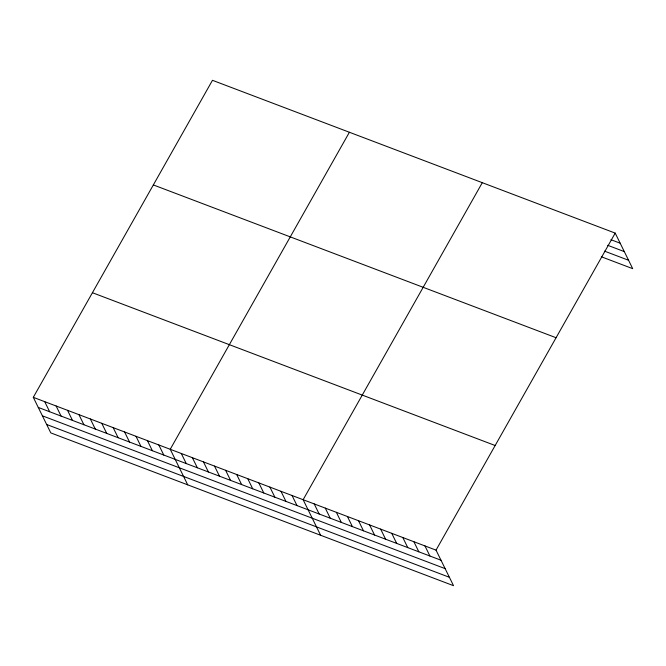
<?xml version="1.0" encoding="UTF-8"?>
<svg xmlns="http://www.w3.org/2000/svg" width="666" height="666" viewBox="0 0 666 666"><rect width="100%" height="100%" fill="white"/><g stroke="black" fill="none" stroke-linecap="round" stroke-linejoin="round"><path stroke-width="1" d="M33.3 397.336L436.03 550.133L453.529 585.689L50.799 432.892L33.3 397.336L212.471 80.311L615.201 233.108L632.7 268.664L601.323 256.76M349.4 132.259L170.23 449.284L187.729 484.848M482.301 182.684L303.13 499.708L320.629 535.264M436.03 550.133L615.201 233.108M610.938 239.702L620.171 243.198M607.692 245.296L624.308 251.606M604.57 251.157L628.562 260.264M153.346 184.932L556.077 337.729M92.424 292.715L495.154 445.512M38.27 407.425L441 560.223M42.399 415.834L445.129 568.631M46.662 424.492L449.392 577.289M424.958 545.929L429.92 556.018M413.886 541.724L418.847 551.823M402.805 537.529L407.775 547.618M391.733 533.324L396.695 543.414M380.652 529.12L385.622 539.219M369.58 524.916L374.55 535.014M358.508 520.72L363.47 530.81M347.427 516.516L352.397 526.606M336.355 512.312L341.325 522.41M325.283 508.116L330.244 518.206M314.202 503.912L319.172 514.002M292.058 495.504L297.019 505.602M280.977 491.308L285.947 501.398M269.905 487.104L274.875 497.194M258.833 482.9L263.794 492.99M247.752 478.696L252.722 488.794M236.68 474.5L241.65 484.59M225.608 470.296L230.569 480.386M214.527 466.092L219.497 476.19M203.455 461.888L208.416 471.986M192.382 457.692L197.344 467.782M181.302 453.488L186.272 463.578M158.816 444.955L163.786 455.053M147.411 440.626L152.372 450.724M135.997 436.297L140.959 446.395M124.584 431.968L129.554 442.058M113.178 427.639L118.14 437.728M101.765 423.31L106.726 433.4M90.351 418.981L95.321 429.07M78.946 414.652L83.908 424.741M67.532 410.323L72.502 420.413M56.119 405.994L61.089 416.084M44.714 401.665L49.675 411.755"/></g></svg>
